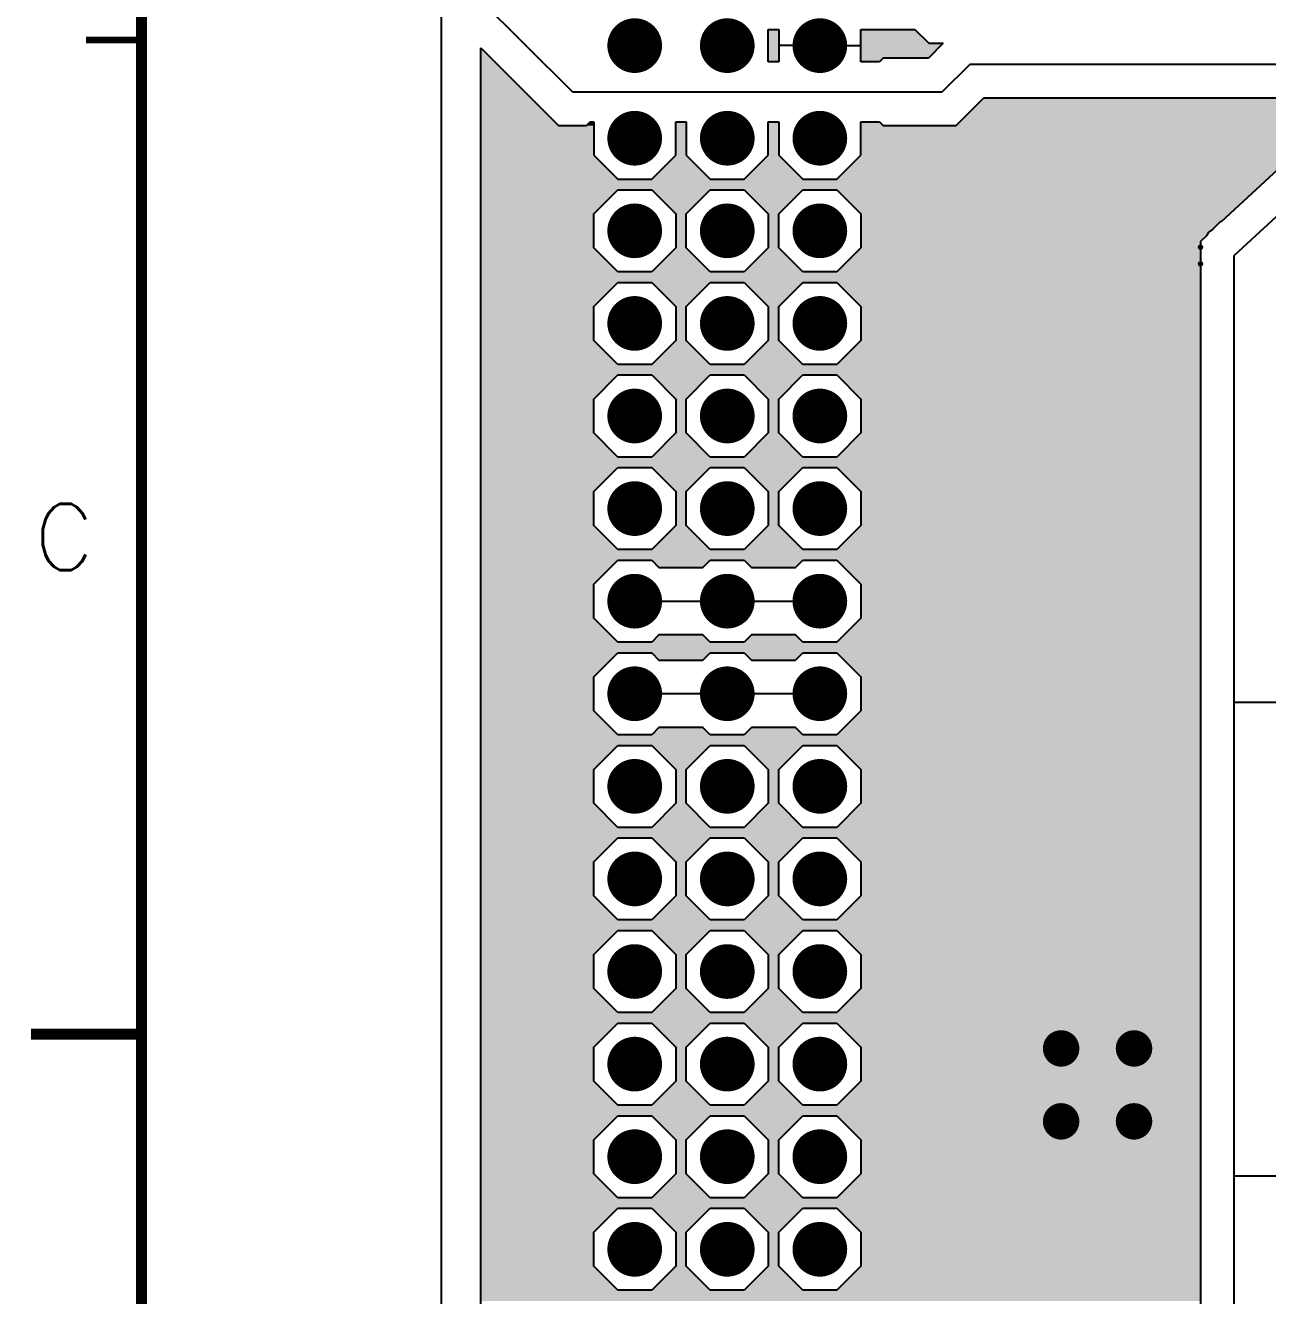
# Model space of a CAD drawing. Extents: x 295 to 953, y 10 to 290.
# Drawn here: x 486.7 to 543, y 138.2 to 195.7 of the extents above; entities that cross this region are included whole.
import ezdxf
from ezdxf.enums import TextEntityAlignment as Align

# ---------------------------------------------------------------- set-up
doc = ezdxf.new("R2010")
doc.units = 0
doc.header["$LTSCALE"] = 5
doc.header["$MEASUREMENT"] = 0
doc.layers.get('0').update_dxf_attribs({"linetype": 'CONTINUOUS', "lineweight": 25})
for name, color, linetype in [('L4-BOTTOM_GBR', 7, 'CONTINUOUS'), ('문자', 4, 'CONTINUOUS'), ('테두리', 3, 'CONTINUOUS')]:
    doc.layers.add(name, color=color, linetype=linetype)
doc.styles.get("Standard").update_dxf_attribs({"font": 'simplex.shx'})

# ---------------------------------------------------------------- blocks, each defined once
blk = doc.blocks.new('C')
at = {"layer": '테두리'}
for points, const_width in [([(15, 285), (15, 15), (405, 15), (405, 285), (15, 285)], 0.5), ([(12.5, 195), (15, 195)], 0.3), ([(10, 150), (15, 150)], 0.5)]:
    blk.add_lwpolyline(points, dxfattribs=dict(at, const_width=const_width))
at = {"layer": '문자'}
blk.add_text('C', height=3, dxfattribs=at).set_placement((11.5, 172.5), align=Align.MIDDLE)

msp = doc.modelspace()

# ---------------------------------------------------------------- linework, layer by layer
for points, const_width in [([(514.931, 194.742, -1), (513.693, 194.742, -1)], 1.238), ([(519.122, 194.742, -1), (517.884, 194.742, -1)], 1.238), ([(523.313, 194.742, -1), (522.075, 194.742, -1)], 1.238), ([(514.931, 190.55, -1), (513.693, 190.55, -1)], 1.238), ([(519.122, 190.55, -1), (517.884, 190.55, -1)], 1.238), ([(523.313, 190.55, -1), (522.075, 190.55, -1)], 1.238), ([(514.931, 186.359, -1), (513.693, 186.359, -1)], 1.238), ([(519.122, 186.359, -1), (517.884, 186.359, -1)], 1.238), ([(523.313, 186.359, -1), (522.075, 186.359, -1)], 1.238), ([(539.99, 185.614, -1), (539.866, 185.614, -1)], 0.124), ([(539.99, 184.861, -1), (539.866, 184.861, -1)], 0.124), ([(514.931, 182.168, -1), (513.693, 182.168, -1)], 1.238), ([(519.122, 182.168, -1), (517.884, 182.168, -1)], 1.238), ([(523.313, 182.168, -1), (522.075, 182.168, -1)], 1.238), ([(514.931, 177.977, -1), (513.693, 177.977, -1)], 1.238), ([(519.122, 177.977, -1), (517.884, 177.977, -1)], 1.238), ([(523.313, 177.977, -1), (522.075, 177.977, -1)], 1.238), ([(514.931, 173.786, -1), (513.693, 173.786, -1)], 1.238), ([(519.122, 173.786, -1), (517.884, 173.786, -1)], 1.238), ([(523.313, 173.786, -1), (522.075, 173.786, -1)], 1.238), ([(514.931, 169.595, -1), (513.693, 169.595, -1)], 1.238), ([(519.122, 169.595, -1), (517.884, 169.595, -1)], 1.238), ([(523.313, 169.595, -1), (522.075, 169.595, -1)], 1.238), ([(514.931, 165.405, -1), (513.693, 165.405, -1)], 1.238), ([(519.122, 165.405, -1), (517.884, 165.405, -1)], 1.238), ([(523.313, 165.405, -1), (522.075, 165.405, -1)], 1.238), ([(514.931, 161.214, -1), (513.693, 161.214, -1)], 1.238), ([(519.122, 161.214, -1), (517.884, 161.214, -1)], 1.238), ([(523.313, 161.214, -1), (522.075, 161.214, -1)], 1.238), ([(514.931, 157.023, -1), (513.693, 157.023, -1)], 1.238), ([(519.122, 157.023, -1), (517.884, 157.023, -1)], 1.238), ([(523.313, 157.023, -1), (522.075, 157.023, -1)], 1.238), ([(514.931, 152.832, -1), (513.693, 152.832, -1)], 1.238), ([(519.122, 152.832, -1), (517.884, 152.832, -1)], 1.238), ([(523.313, 152.832, -1), (522.075, 152.832, -1)], 1.238), ([(534.03, 149.35, -1), (533.205, 149.35, -1)], 0.825), ([(537.33, 149.35, -1), (536.505, 149.35, -1)], 0.825), ([(514.931, 148.641, -1), (513.693, 148.641, -1)], 1.238), ([(519.122, 148.641, -1), (517.884, 148.641, -1)], 1.238), ([(523.313, 148.641, -1), (522.075, 148.641, -1)], 1.238), ([(534.03, 146.05, -1), (533.205, 146.05, -1)], 0.825), ([(537.33, 146.05, -1), (536.505, 146.05, -1)], 0.825), ([(514.931, 144.45, -1), (513.693, 144.45, -1)], 1.238), ([(519.122, 144.45, -1), (517.884, 144.45, -1)], 1.238), ([(523.313, 144.45, -1), (522.075, 144.45, -1)], 1.238), ([(514.931, 140.258, -1), (513.693, 140.258, -1)], 1.238), ([(519.122, 140.258, -1), (517.884, 140.258, -1)], 1.238), ([(523.313, 140.258, -1), (522.075, 140.258, -1)], 1.238)]:
    msp.add_lwpolyline(points, format="xyb", close=True, dxfattribs=dict(const_width=const_width))
at = {"layer": 'L4-BOTTOM_GBR'}
for p, q in [((505.567, 88.3), (505.567, 246.7)), ((505.567, 88.3), (505.567, 246.7)), ((511.494, 192.646), (507.217, 196.923)), ((520.359, 195.476), (520.838, 195.476)), ((520.359, 194.007), (520.359, 195.476)), ((520.838, 195.476), (520.838, 194.007)), ((524.55, 195.476), (526.996, 195.476)), ((524.55, 194.007), (524.55, 195.476)), ((526.996, 195.476), (527.623, 194.849)), ((507.341, 194.641), (510.862, 191.12)), ((507.341, 101.551), (507.341, 194.641)), ((522.694, 194.742), (520.838, 194.742)), ((522.694, 194.742), (520.838, 194.742)), ((522.694, 194.742), (524.55, 194.742)), ((522.694, 194.742), (524.55, 194.742)), ((528.283, 194.849), (527.606, 194.172)), ((527.623, 194.849), (528.283, 194.849)), ((520.838, 194.007), (520.359, 194.007)), ((525.395, 194.007), (524.55, 194.007)), ((525.56, 194.172), (525.395, 194.007)), ((527.606, 194.172), (525.56, 194.172)), ((529.492, 193.9), (528.238, 192.646)), ((529.492, 193.9), (590.955, 193.9)), ((511.494, 192.646), (526.192, 192.646)), ((526.192, 192.646), (528.238, 192.646)), ((528.87, 191.12), (530.124, 192.374)), ((530.124, 192.374), (545.599, 192.374)), ((510.862, 191.12), (512.126, 191.12)), ((512.126, 191.12), (512.291, 191.285)), ((512.291, 191.285), (512.456, 191.285)), ((512.456, 191.285), (512.456, 189.782)), ((516.168, 191.285), (516.647, 191.285)), ((516.168, 189.782), (516.168, 191.285)), ((516.647, 191.285), (516.647, 189.782)), ((520.359, 191.285), (520.838, 191.285)), ((520.359, 189.782), (520.359, 191.285)), ((520.838, 191.285), (520.838, 189.782)), ((524.55, 191.285), (525.395, 191.285)), ((524.55, 189.782), (524.55, 191.285)), ((525.395, 191.285), (525.56, 191.12)), ((525.56, 191.12), (528.87, 191.12)), ((512.456, 189.782), (513.543, 188.694)), ((515.081, 188.694), (516.168, 189.782)), ((516.647, 189.782), (517.734, 188.694)), ((519.272, 188.694), (520.359, 189.782)), ((520.838, 189.782), (521.925, 188.694)), ((523.463, 188.694), (524.55, 189.782)), ((544.218, 189.866), (540.857, 186.764)), ((546.817, 190.188), (541.455, 185.238)), ((513.543, 188.694), (515.081, 188.694)), ((517.734, 188.694), (519.272, 188.694)), ((521.925, 188.694), (523.463, 188.694)), ((512.456, 187.128), (513.543, 188.216)), ((513.543, 188.216), (515.081, 188.216)), ((515.081, 188.216), (516.168, 187.128)), ((516.647, 187.128), (517.734, 188.216)), ((517.734, 188.216), (519.272, 188.216)), ((519.272, 188.216), (520.359, 187.128)), ((520.838, 187.128), (521.925, 188.216)), ((521.925, 188.216), (523.463, 188.216)), ((523.463, 188.216), (524.55, 187.128)), ((512.456, 185.591), (512.456, 187.128)), ((516.168, 187.128), (516.168, 185.591)), ((516.647, 185.591), (516.647, 187.128)), ((520.359, 187.128), (520.359, 185.591)), ((520.838, 185.591), (520.838, 187.128)), ((524.55, 187.128), (524.55, 185.591)), ((540.474, 186.416), (540.278, 186.28)), ((540.823, 186.764), (540.474, 186.416)), ((540.857, 186.764), (540.823, 186.764)), ((540.21, 186.153), (539.928, 185.869)), ((539.928, 185.869), (539.928, 185.614)), ((540.278, 186.28), (540.21, 186.153)), ((513.543, 184.503), (512.456, 185.591)), ((516.168, 185.591), (515.081, 184.503)), ((517.734, 184.503), (516.647, 185.591)), ((520.359, 185.591), (519.272, 184.503)), ((521.925, 184.503), (520.838, 185.591)), ((524.55, 185.591), (523.463, 184.503)), ((539.928, 185.614), (539.928, 184.861)), ((541.455, 165.025), (541.455, 185.238)), ((539.928, 184.861), (539.928, 102.931)), ((512.456, 182.937), (513.543, 184.025)), ((515.081, 184.503), (513.543, 184.503)), ((513.543, 184.025), (515.081, 184.025)), ((515.081, 184.025), (516.168, 182.937)), ((516.647, 182.937), (517.734, 184.025)), ((519.272, 184.503), (517.734, 184.503)), ((517.734, 184.025), (519.272, 184.025)), ((519.272, 184.025), (520.359, 182.937)), ((520.838, 182.937), (521.925, 184.025)), ((523.463, 184.503), (521.925, 184.503)), ((521.925, 184.025), (523.463, 184.025)), ((523.463, 184.025), (524.55, 182.937)), ((512.456, 181.4), (512.456, 182.937)), ((516.168, 182.937), (516.168, 181.4)), ((516.647, 181.4), (516.647, 182.937)), ((520.359, 182.937), (520.359, 181.4)), ((520.838, 181.4), (520.838, 182.937)), ((524.55, 182.937), (524.55, 181.4)), ((513.543, 180.312), (512.456, 181.4)), ((516.168, 181.4), (515.081, 180.312)), ((517.734, 180.312), (516.647, 181.4)), ((520.359, 181.4), (519.272, 180.312)), ((521.925, 180.312), (520.838, 181.4)), ((524.55, 181.4), (523.463, 180.312)), ((515.081, 180.312), (513.543, 180.312)), ((519.272, 180.312), (517.734, 180.312)), ((523.463, 180.312), (521.925, 180.312)), ((512.456, 178.746), (513.543, 179.834)), ((513.543, 179.834), (515.081, 179.834)), ((515.081, 179.834), (516.168, 178.746)), ((516.647, 178.746), (517.734, 179.834)), ((517.734, 179.834), (519.272, 179.834)), ((519.272, 179.834), (520.359, 178.746)), ((520.838, 178.746), (521.925, 179.834)), ((521.925, 179.834), (523.463, 179.834)), ((523.463, 179.834), (524.55, 178.746)), ((512.456, 177.209), (512.456, 178.746)), ((516.168, 178.746), (516.168, 177.209)), ((516.647, 177.209), (516.647, 178.746)), ((520.359, 178.746), (520.359, 177.209)), ((520.838, 177.209), (520.838, 178.746)), ((524.55, 178.746), (524.55, 177.209)), ((513.543, 176.121), (512.456, 177.209)), ((516.168, 177.209), (515.081, 176.121)), ((517.734, 176.121), (516.647, 177.209)), ((520.359, 177.209), (519.272, 176.121)), ((521.925, 176.121), (520.838, 177.209)), ((524.55, 177.209), (523.463, 176.121)), ((515.081, 176.121), (513.543, 176.121)), ((519.272, 176.121), (517.734, 176.121)), ((523.463, 176.121), (521.925, 176.121)), ((512.456, 174.555), (513.543, 175.643)), ((513.543, 175.643), (515.081, 175.643)), ((515.081, 175.643), (516.168, 174.555)), ((516.647, 174.555), (517.734, 175.643)), ((517.734, 175.643), (519.272, 175.643)), ((519.272, 175.643), (520.359, 174.555)), ((520.838, 174.555), (521.925, 175.643)), ((521.925, 175.643), (523.463, 175.643)), ((523.463, 175.643), (524.55, 174.555)), ((512.456, 173.018), (512.456, 174.555)), ((516.168, 174.555), (516.168, 173.018)), ((516.647, 173.018), (516.647, 174.555)), ((520.359, 174.555), (520.359, 173.018)), ((520.838, 173.018), (520.838, 174.555)), ((524.55, 174.555), (524.55, 173.018)), ((513.543, 171.93), (512.456, 173.018)), ((516.168, 173.018), (515.081, 171.93)), ((517.734, 171.93), (516.647, 173.018)), ((520.359, 173.018), (519.272, 171.93)), ((521.925, 171.93), (520.838, 173.018)), ((524.55, 173.018), (523.463, 171.93)), ((515.081, 171.93), (513.543, 171.93)), ((519.272, 171.93), (517.734, 171.93)), ((523.463, 171.93), (521.925, 171.93)), ((512.456, 170.364), (513.543, 171.452)), ((513.543, 171.452), (515.081, 171.452)), ((515.081, 171.452), (515.411, 171.122)), ((517.404, 171.122), (517.734, 171.452)), ((517.734, 171.452), (519.272, 171.452)), ((519.272, 171.452), (519.602, 171.122)), ((521.595, 171.122), (521.925, 171.452)), ((521.925, 171.452), (523.463, 171.452)), ((523.463, 171.452), (524.55, 170.364)), ((515.411, 171.122), (517.404, 171.122)), ((519.602, 171.122), (521.595, 171.122)), ((512.456, 168.827), (512.456, 170.364)), ((524.55, 170.364), (524.55, 168.827)), ((514.312, 169.595), (518.503, 169.595)), ((518.503, 169.595), (522.694, 169.595)), ((513.543, 167.739), (512.456, 168.827)), ((524.55, 168.827), (523.463, 167.739)), ((515.411, 168.069), (515.081, 167.739)), ((517.404, 168.069), (515.411, 168.069)), ((517.734, 167.739), (517.404, 168.069)), ((519.602, 168.069), (519.272, 167.739)), ((521.595, 168.069), (519.602, 168.069)), ((521.925, 167.739), (521.595, 168.069)), ((515.081, 167.739), (513.543, 167.739)), ((519.272, 167.739), (517.734, 167.739)), ((523.463, 167.739), (521.925, 167.739)), ((512.456, 166.173), (513.543, 167.261)), ((513.543, 167.261), (515.081, 167.261)), ((515.081, 167.261), (515.411, 166.931)), ((515.411, 166.931), (517.404, 166.931)), ((517.404, 166.931), (517.734, 167.261)), ((517.734, 167.261), (519.272, 167.261)), ((519.272, 167.261), (519.602, 166.931)), ((519.602, 166.931), (521.595, 166.931)), ((521.595, 166.931), (521.925, 167.261)), ((521.925, 167.261), (523.463, 167.261)), ((523.463, 167.261), (524.55, 166.173)), ((512.456, 164.636), (512.456, 166.173)), ((524.55, 166.173), (524.55, 164.636)), ((518.503, 165.405), (514.312, 165.405)), ((522.694, 165.405), (518.503, 165.405)), ((541.455, 165.025), (576.319, 165.025)), ((541.455, 143.575), (541.455, 165.025)), ((513.543, 163.548), (512.456, 164.636)), ((524.55, 164.636), (523.463, 163.548)), ((515.411, 163.878), (515.081, 163.548)), ((517.404, 163.878), (515.411, 163.878)), ((517.734, 163.548), (517.404, 163.878)), ((519.602, 163.878), (519.272, 163.548)), ((521.595, 163.878), (519.602, 163.878)), ((521.925, 163.548), (521.595, 163.878)), ((515.081, 163.548), (513.543, 163.548)), ((519.272, 163.548), (517.734, 163.548)), ((523.463, 163.548), (521.925, 163.548)), ((512.456, 161.982), (513.543, 163.07)), ((513.543, 163.07), (515.081, 163.07)), ((515.081, 163.07), (516.168, 161.982)), ((516.647, 161.982), (517.734, 163.07)), ((517.734, 163.07), (519.272, 163.07)), ((519.272, 163.07), (520.359, 161.982)), ((520.838, 161.982), (521.925, 163.07)), ((521.925, 163.07), (523.463, 163.07)), ((523.463, 163.07), (524.55, 161.982)), ((512.456, 160.445), (512.456, 161.982)), ((516.168, 161.982), (516.168, 160.445)), ((516.647, 160.445), (516.647, 161.982)), ((520.359, 161.982), (520.359, 160.445)), ((520.838, 160.445), (520.838, 161.982)), ((524.55, 161.982), (524.55, 160.445)), ((513.543, 159.357), (512.456, 160.445)), ((516.168, 160.445), (515.081, 159.357)), ((517.734, 159.357), (516.647, 160.445)), ((520.359, 160.445), (519.272, 159.357)), ((521.925, 159.357), (520.838, 160.445)), ((524.55, 160.445), (523.463, 159.357)), ((515.081, 159.357), (513.543, 159.357)), ((519.272, 159.357), (517.734, 159.357)), ((523.463, 159.357), (521.925, 159.357)), ((512.456, 157.791), (513.543, 158.879)), ((513.543, 158.879), (515.081, 158.879)), ((515.081, 158.879), (516.168, 157.791)), ((516.647, 157.791), (517.734, 158.879)), ((517.734, 158.879), (519.272, 158.879)), ((519.272, 158.879), (520.359, 157.791)), ((520.838, 157.791), (521.925, 158.879)), ((521.925, 158.879), (523.463, 158.879)), ((523.463, 158.879), (524.55, 157.791)), ((512.456, 156.254), (512.456, 157.791)), ((516.168, 157.791), (516.168, 156.254)), ((516.647, 156.254), (516.647, 157.791)), ((520.359, 157.791), (520.359, 156.254)), ((520.838, 156.254), (520.838, 157.791)), ((524.55, 157.791), (524.55, 156.254)), ((513.543, 155.166), (512.456, 156.254)), ((516.168, 156.254), (515.081, 155.166)), ((517.734, 155.166), (516.647, 156.254)), ((520.359, 156.254), (519.272, 155.166)), ((521.925, 155.166), (520.838, 156.254)), ((524.55, 156.254), (523.463, 155.166)), ((512.456, 153.6), (513.543, 154.688)), ((515.081, 155.166), (513.543, 155.166)), ((513.543, 154.688), (515.081, 154.688)), ((515.081, 154.688), (516.168, 153.6)), ((516.647, 153.6), (517.734, 154.688)), ((519.272, 155.166), (517.734, 155.166)), ((517.734, 154.688), (519.272, 154.688)), ((519.272, 154.688), (520.359, 153.6)), ((520.838, 153.6), (521.925, 154.688)), ((523.463, 155.166), (521.925, 155.166)), ((521.925, 154.688), (523.463, 154.688)), ((523.463, 154.688), (524.55, 153.6)), ((512.456, 152.063), (512.456, 153.6)), ((516.168, 153.6), (516.168, 152.063)), ((516.647, 152.063), (516.647, 153.6)), ((520.359, 153.6), (520.359, 152.063)), ((520.838, 152.063), (520.838, 153.6)), ((524.55, 153.6), (524.55, 152.063)), ((513.543, 150.975), (512.456, 152.063)), ((516.168, 152.063), (515.081, 150.975)), ((517.734, 150.975), (516.647, 152.063)), ((520.359, 152.063), (519.272, 150.975)), ((521.925, 150.975), (520.838, 152.063)), ((524.55, 152.063), (523.463, 150.975)), ((515.081, 150.975), (513.543, 150.975)), ((519.272, 150.975), (517.734, 150.975)), ((523.463, 150.975), (521.925, 150.975)), ((512.456, 149.409), (513.543, 150.497)), ((513.543, 150.497), (515.081, 150.497)), ((515.081, 150.497), (516.168, 149.409)), ((516.647, 149.409), (517.734, 150.497)), ((517.734, 150.497), (519.272, 150.497)), ((519.272, 150.497), (520.359, 149.409)), ((520.838, 149.409), (521.925, 150.497)), ((521.925, 150.497), (523.463, 150.497)), ((523.463, 150.497), (524.55, 149.409)), ((512.456, 147.872), (512.456, 149.409)), ((516.168, 149.409), (516.168, 147.872)), ((516.647, 147.872), (516.647, 149.409)), ((520.359, 149.409), (520.359, 147.872)), ((520.838, 147.872), (520.838, 149.409)), ((524.55, 149.409), (524.55, 147.872)), ((513.543, 146.784), (512.456, 147.872)), ((516.168, 147.872), (515.081, 146.784)), ((517.734, 146.784), (516.647, 147.872)), ((520.359, 147.872), (519.272, 146.784)), ((521.925, 146.784), (520.838, 147.872)), ((524.55, 147.872), (523.463, 146.784)), ((515.081, 146.784), (513.543, 146.784)), ((519.272, 146.784), (517.734, 146.784)), ((523.463, 146.784), (521.925, 146.784)), ((512.456, 145.218), (513.543, 146.306)), ((513.543, 146.306), (515.081, 146.306)), ((515.081, 146.306), (516.168, 145.218)), ((516.647, 145.218), (517.734, 146.306)), ((517.734, 146.306), (519.272, 146.306)), ((519.272, 146.306), (520.359, 145.218)), ((520.838, 145.218), (521.925, 146.306)), ((521.925, 146.306), (523.463, 146.306)), ((523.463, 146.306), (524.55, 145.218)), ((512.456, 143.681), (512.456, 145.218)), ((516.168, 145.218), (516.168, 143.681)), ((516.647, 143.681), (516.647, 145.218)), ((520.359, 145.218), (520.359, 143.681)), ((520.838, 143.681), (520.838, 145.218)), ((524.55, 145.218), (524.55, 143.681)), ((513.543, 142.593), (512.456, 143.681)), ((516.168, 143.681), (515.081, 142.593)), ((517.734, 142.593), (516.647, 143.681)), ((520.359, 143.681), (519.272, 142.593)), ((521.925, 142.593), (520.838, 143.681)), ((524.55, 143.681), (523.463, 142.593)), ((571.881, 143.575), (541.455, 143.575)), ((541.455, 122.125), (541.455, 143.575)), ((515.081, 142.593), (513.543, 142.593)), ((519.272, 142.593), (517.734, 142.593)), ((523.463, 142.593), (521.925, 142.593)), ((512.456, 141.027), (513.543, 142.115)), ((513.543, 142.115), (515.081, 142.115)), ((515.081, 142.115), (516.168, 141.027)), ((516.647, 141.027), (517.734, 142.115)), ((517.734, 142.115), (519.272, 142.115)), ((519.272, 142.115), (520.359, 141.027)), ((520.838, 141.027), (521.925, 142.115)), ((521.925, 142.115), (523.463, 142.115)), ((523.463, 142.115), (524.55, 141.027)), ((512.456, 139.49), (512.456, 141.027)), ((516.168, 141.027), (516.168, 139.49)), ((516.647, 139.49), (516.647, 141.027)), ((520.359, 141.027), (520.359, 139.49)), ((520.838, 139.49), (520.838, 141.027)), ((524.55, 141.027), (524.55, 139.49)), ((513.543, 138.402), (512.456, 139.49)), ((516.168, 139.49), (515.081, 138.402)), ((517.734, 138.402), (516.647, 139.49)), ((520.359, 139.49), (519.272, 138.402)), ((521.925, 138.402), (520.838, 139.49)), ((524.55, 139.49), (523.463, 138.402)), ((515.081, 138.402), (513.543, 138.402)), ((519.272, 138.402), (517.734, 138.402)), ((523.463, 138.402), (521.925, 138.402))]:
    msp.add_line(p, q, dxfattribs=at)
for points in [[(520.838, 194.007), (520.838, 195.476), (520.359, 194.007), (520.359, 195.476)], [(520.838, 195.476), (520.838, 195.476), (520.359, 195.476), (520.838, 195.476)], [(527.623, 194.849), (526.996, 195.476), (524.55, 194.849), (524.55, 195.476)], [(526.996, 195.476), (526.996, 195.476), (524.55, 195.476), (526.996, 195.476)], [(510.862, 191.12), (507.341, 194.641), (507.341, 191.12), (507.341, 194.641)], [(527.606, 194.172), (528.283, 194.849), (524.55, 194.172), (524.55, 194.849)], [(525.395, 194.007), (525.56, 194.172), (524.55, 194.007), (524.55, 194.172)], [(544.657, 191.432), (545.599, 192.374), (529.182, 191.432), (530.124, 192.374)], [(545.599, 192.374), (545.599, 192.374), (530.124, 192.374), (545.599, 192.374)], [(512.456, 189.782), (512.456, 191.12), (507.341, 189.782), (507.341, 191.12)], [(512.456, 191.12), (512.456, 191.285), (512.126, 191.12), (512.291, 191.285)], [(512.456, 191.285), (512.456, 191.285), (512.291, 191.285), (512.456, 191.285)], [(516.647, 189.782), (516.647, 191.285), (516.168, 189.782), (516.168, 191.285)], [(516.647, 191.285), (516.647, 191.285), (516.168, 191.285), (516.647, 191.285)], [(520.838, 189.782), (520.838, 191.285), (520.359, 189.782), (520.359, 191.285)], [(520.838, 191.285), (520.838, 191.285), (520.359, 191.285), (520.838, 191.285)], [(525.56, 191.12), (525.395, 191.285), (524.55, 191.12), (524.55, 191.285)], [(525.395, 191.285), (525.395, 191.285), (524.55, 191.285), (525.395, 191.285)], [(544.218, 190.909), (544.372, 191.12), (524.55, 190.909), (524.55, 191.12)], [(544.218, 189.866), (544.218, 190.909), (524.55, 189.866), (524.55, 190.909)], [(544.372, 191.12), (544.581, 191.407), (528.87, 191.12), (529.157, 191.407)], [(544.581, 191.407), (544.657, 191.432), (529.157, 191.407), (529.182, 191.432)], [(513.543, 188.694), (512.456, 189.782), (507.341, 188.694), (507.341, 189.782)], [(517.734, 188.694), (516.647, 189.782), (515.081, 188.694), (516.168, 189.782)], [(521.925, 188.694), (520.838, 189.782), (519.272, 188.694), (520.359, 189.782)], [(542.949, 188.694), (544.127, 189.782), (523.463, 188.694), (524.55, 189.782)], [(544.127, 189.782), (544.218, 189.866), (524.55, 189.782), (524.55, 189.866)], [(542.431, 188.216), (542.949, 188.694), (507.341, 188.216), (507.341, 188.694)], [(517.734, 188.694), (517.734, 188.694), (513.543, 188.694), (515.081, 188.694)], [(521.925, 188.694), (521.925, 188.694), (517.734, 188.694), (519.272, 188.694)], [(542.949, 188.694), (542.949, 188.694), (521.925, 188.694), (523.463, 188.694)], [(512.456, 187.128), (513.543, 188.216), (507.341, 187.128), (507.341, 188.216)], [(517.734, 188.216), (517.734, 188.216), (515.081, 188.216), (513.543, 188.216)], [(516.647, 187.128), (517.734, 188.216), (516.168, 187.128), (515.081, 188.216)], [(521.925, 188.216), (521.925, 188.216), (519.272, 188.216), (517.734, 188.216)], [(520.838, 187.128), (521.925, 188.216), (520.359, 187.128), (519.272, 188.216)], [(542.43, 188.216), (542.431, 188.216), (523.463, 188.216), (521.925, 188.216)], [(541.252, 187.128), (542.43, 188.216), (524.55, 187.128), (523.463, 188.216)], [(512.456, 185.591), (512.456, 187.128), (507.341, 185.591), (507.341, 187.128)], [(516.647, 185.591), (516.647, 187.128), (516.168, 185.591), (516.168, 187.128)], [(520.838, 185.591), (520.838, 187.128), (520.359, 185.591), (520.359, 187.128)], [(540.857, 186.764), (541.252, 187.128), (524.55, 186.764), (524.55, 187.128)], [(540.474, 186.416), (540.823, 186.764), (524.55, 186.416), (524.55, 186.764)], [(540.278, 186.28), (540.474, 186.416), (524.55, 186.28), (524.55, 186.416)], [(540.21, 186.153), (540.278, 186.28), (524.55, 186.153), (524.55, 186.28)], [(539.928, 185.869), (540.21, 186.153), (524.55, 185.869), (524.55, 186.153)], [(539.928, 185.591), (539.928, 185.869), (524.55, 185.591), (524.55, 185.869)], [(513.543, 184.503), (512.456, 185.591), (507.341, 184.503), (507.341, 185.591)], [(517.734, 184.503), (516.647, 185.591), (515.081, 184.503), (516.168, 185.591)], [(521.925, 184.503), (520.838, 185.591), (519.272, 184.503), (520.359, 185.591)], [(539.928, 184.503), (539.928, 185.591), (523.463, 184.503), (524.55, 185.591)], [(539.928, 184.025), (539.928, 184.503), (507.341, 184.025), (507.341, 184.503)], [(512.456, 182.937), (513.543, 184.025), (507.341, 182.937), (507.341, 184.025)], [(517.734, 184.503), (517.734, 184.503), (513.543, 184.503), (515.081, 184.503)], [(517.734, 184.025), (517.734, 184.025), (515.081, 184.025), (513.543, 184.025)], [(516.647, 182.937), (517.734, 184.025), (516.168, 182.937), (515.081, 184.025)], [(521.925, 184.503), (521.925, 184.503), (517.734, 184.503), (519.272, 184.503)], [(521.925, 184.025), (521.925, 184.025), (519.272, 184.025), (517.734, 184.025)], [(520.838, 182.937), (521.925, 184.025), (520.359, 182.937), (519.272, 184.025)], [(539.928, 184.503), (539.928, 184.503), (521.925, 184.503), (523.463, 184.503)], [(539.928, 184.025), (539.928, 184.025), (523.463, 184.025), (521.925, 184.025)], [(539.928, 182.937), (539.928, 184.025), (524.55, 182.937), (523.463, 184.025)], [(512.456, 181.4), (512.456, 182.937), (507.341, 181.4), (507.341, 182.937)], [(516.647, 181.4), (516.647, 182.937), (516.168, 181.4), (516.168, 182.937)], [(520.838, 181.4), (520.838, 182.937), (520.359, 181.4), (520.359, 182.937)], [(539.928, 181.4), (539.928, 182.937), (524.55, 181.4), (524.55, 182.937)], [(513.543, 180.312), (512.456, 181.4), (507.341, 180.312), (507.341, 181.4)], [(517.734, 180.312), (516.647, 181.4), (515.081, 180.312), (516.168, 181.4)], [(521.925, 180.312), (520.838, 181.4), (519.272, 180.312), (520.359, 181.4)], [(539.928, 180.312), (539.928, 181.4), (523.463, 180.312), (524.55, 181.4)], [(539.928, 179.834), (539.928, 180.312), (507.341, 179.834), (507.341, 180.312)], [(517.734, 180.312), (517.734, 180.312), (513.543, 180.312), (515.081, 180.312)], [(521.925, 180.312), (521.925, 180.312), (517.734, 180.312), (519.272, 180.312)], [(539.928, 180.312), (539.928, 180.312), (521.925, 180.312), (523.463, 180.312)], [(512.456, 178.746), (513.543, 179.834), (507.341, 178.746), (507.341, 179.834)], [(517.734, 179.834), (517.734, 179.834), (515.081, 179.834), (513.543, 179.834)], [(516.647, 178.746), (517.734, 179.834), (516.168, 178.746), (515.081, 179.834)], [(521.925, 179.834), (521.925, 179.834), (519.272, 179.834), (517.734, 179.834)], [(520.838, 178.746), (521.925, 179.834), (520.359, 178.746), (519.272, 179.834)], [(539.928, 179.834), (539.928, 179.834), (523.463, 179.834), (521.925, 179.834)], [(539.928, 178.746), (539.928, 179.834), (524.55, 178.746), (523.463, 179.834)], [(512.456, 177.209), (512.456, 178.746), (507.341, 177.209), (507.341, 178.746)], [(516.647, 177.209), (516.647, 178.746), (516.168, 177.209), (516.168, 178.746)], [(520.838, 177.209), (520.838, 178.746), (520.359, 177.209), (520.359, 178.746)], [(539.928, 177.209), (539.928, 178.746), (524.55, 177.209), (524.55, 178.746)], [(513.543, 176.121), (512.456, 177.209), (507.341, 176.121), (507.341, 177.209)], [(517.734, 176.121), (516.647, 177.209), (515.081, 176.121), (516.168, 177.209)], [(521.925, 176.121), (520.838, 177.209), (519.272, 176.121), (520.359, 177.209)], [(539.928, 176.121), (539.928, 177.209), (523.463, 176.121), (524.55, 177.209)], [(539.928, 175.643), (539.928, 176.121), (507.341, 175.643), (507.341, 176.121)], [(517.734, 176.121), (517.734, 176.121), (513.543, 176.121), (515.081, 176.121)], [(521.925, 176.121), (521.925, 176.121), (517.734, 176.121), (519.272, 176.121)], [(539.928, 176.121), (539.928, 176.121), (521.925, 176.121), (523.463, 176.121)], [(512.456, 174.555), (513.543, 175.643), (507.341, 174.555), (507.341, 175.643)], [(517.734, 175.643), (517.734, 175.643), (515.081, 175.643), (513.543, 175.643)], [(516.647, 174.555), (517.734, 175.643), (516.168, 174.555), (515.081, 175.643)], [(521.925, 175.643), (521.925, 175.643), (519.272, 175.643), (517.734, 175.643)], [(520.838, 174.555), (521.925, 175.643), (520.359, 174.555), (519.272, 175.643)], [(539.928, 175.643), (539.928, 175.643), (523.463, 175.643), (521.925, 175.643)], [(539.928, 174.555), (539.928, 175.643), (524.55, 174.555), (523.463, 175.643)], [(512.456, 173.018), (512.456, 174.555), (507.341, 173.018), (507.341, 174.555)], [(516.647, 173.018), (516.647, 174.555), (516.168, 173.018), (516.168, 174.555)], [(520.838, 173.018), (520.838, 174.555), (520.359, 173.018), (520.359, 174.555)], [(539.928, 173.018), (539.928, 174.555), (524.55, 173.018), (524.55, 174.555)], [(513.543, 171.93), (512.456, 173.018), (507.341, 171.93), (507.341, 173.018)], [(517.734, 171.93), (516.647, 173.018), (515.081, 171.93), (516.168, 173.018)], [(521.925, 171.93), (520.838, 173.018), (519.272, 171.93), (520.359, 173.018)], [(539.928, 171.93), (539.928, 173.018), (523.463, 171.93), (524.55, 173.018)], [(539.928, 171.452), (539.928, 171.93), (507.341, 171.452), (507.341, 171.93)], [(539.928, 171.93), (539.928, 171.93), (513.543, 171.93), (515.081, 171.93)], [(512.456, 170.364), (513.543, 171.452), (507.341, 170.364), (507.341, 171.452)], [(517.734, 171.452), (517.734, 171.452), (515.081, 171.452), (513.543, 171.452)], [(517.404, 171.122), (517.734, 171.452), (515.411, 171.122), (515.081, 171.452)], [(521.925, 171.452), (521.925, 171.452), (519.272, 171.452), (517.734, 171.452)], [(521.595, 171.122), (521.925, 171.452), (519.602, 171.122), (519.272, 171.452)], [(539.928, 171.452), (539.928, 171.452), (523.463, 171.452), (521.925, 171.452)], [(539.928, 170.364), (539.928, 171.452), (524.55, 170.364), (523.463, 171.452)], [(512.456, 168.827), (512.456, 170.364), (507.341, 168.827), (507.341, 170.364)], [(539.928, 168.827), (539.928, 170.364), (524.55, 168.827), (524.55, 170.364)], [(513.543, 167.739), (512.456, 168.827), (507.341, 167.739), (507.341, 168.827)], [(539.928, 167.739), (539.928, 168.827), (523.463, 167.739), (524.55, 168.827)], [(517.734, 167.739), (517.404, 168.069), (515.081, 167.739), (515.411, 168.069)], [(517.404, 168.069), (517.404, 168.069), (515.411, 168.069), (517.404, 168.069)], [(521.925, 167.739), (521.595, 168.069), (519.272, 167.739), (519.602, 168.069)], [(521.595, 168.069), (521.595, 168.069), (519.602, 168.069), (521.595, 168.069)], [(539.928, 167.261), (539.928, 167.739), (507.341, 167.261), (507.341, 167.739)], [(539.928, 167.739), (539.928, 167.739), (513.543, 167.739), (515.081, 167.739)], [(512.456, 166.173), (513.543, 167.261), (507.341, 166.173), (507.341, 167.261)], [(517.734, 167.261), (517.734, 167.261), (515.081, 167.261), (513.543, 167.261)], [(517.404, 166.931), (517.734, 167.261), (515.411, 166.931), (515.081, 167.261)], [(521.925, 167.261), (521.925, 167.261), (519.272, 167.261), (517.734, 167.261)], [(521.595, 166.931), (521.925, 167.261), (519.602, 166.931), (519.272, 167.261)], [(539.928, 167.261), (539.928, 167.261), (523.463, 167.261), (521.925, 167.261)], [(539.928, 166.173), (539.928, 167.261), (524.55, 166.173), (523.463, 167.261)], [(512.456, 164.636), (512.456, 166.173), (507.341, 164.636), (507.341, 166.173)], [(539.928, 164.636), (539.928, 166.173), (524.55, 164.636), (524.55, 166.173)], [(513.543, 163.548), (512.456, 164.636), (507.341, 163.548), (507.341, 164.636)], [(539.928, 163.548), (539.928, 164.636), (523.463, 163.548), (524.55, 164.636)], [(517.734, 163.548), (517.404, 163.878), (515.081, 163.548), (515.411, 163.878)], [(517.404, 163.878), (517.404, 163.878), (515.411, 163.878), (517.404, 163.878)], [(521.925, 163.548), (521.595, 163.878), (519.272, 163.548), (519.602, 163.878)], [(521.595, 163.878), (521.595, 163.878), (519.602, 163.878), (521.595, 163.878)], [(539.928, 163.07), (539.928, 163.548), (507.341, 163.07), (507.341, 163.548)], [(517.734, 163.548), (517.734, 163.548), (513.543, 163.548), (515.081, 163.548)], [(521.925, 163.548), (521.925, 163.548), (517.734, 163.548), (519.272, 163.548)], [(539.928, 163.548), (539.928, 163.548), (521.925, 163.548), (523.463, 163.548)], [(512.456, 161.982), (513.543, 163.07), (507.341, 161.982), (507.341, 163.07)], [(517.734, 163.07), (517.734, 163.07), (515.081, 163.07), (513.543, 163.07)], [(516.647, 161.982), (517.734, 163.07), (516.168, 161.982), (515.081, 163.07)], [(521.925, 163.07), (521.925, 163.07), (519.272, 163.07), (517.734, 163.07)], [(520.838, 161.982), (521.925, 163.07), (520.359, 161.982), (519.272, 163.07)], [(539.928, 163.07), (539.928, 163.07), (523.463, 163.07), (521.925, 163.07)], [(539.928, 161.982), (539.928, 163.07), (524.55, 161.982), (523.463, 163.07)], [(512.456, 160.445), (512.456, 161.982), (507.341, 160.445), (507.341, 161.982)], [(516.647, 160.445), (516.647, 161.982), (516.168, 160.445), (516.168, 161.982)], [(520.838, 160.445), (520.838, 161.982), (520.359, 160.445), (520.359, 161.982)], [(539.928, 160.445), (539.928, 161.982), (524.55, 160.445), (524.55, 161.982)], [(513.543, 159.357), (512.456, 160.445), (507.341, 159.357), (507.341, 160.445)], [(517.734, 159.357), (516.647, 160.445), (515.081, 159.357), (516.168, 160.445)], [(521.925, 159.357), (520.838, 160.445), (519.272, 159.357), (520.359, 160.445)], [(539.928, 159.357), (539.928, 160.445), (523.463, 159.357), (524.55, 160.445)], [(539.928, 158.879), (539.928, 159.357), (507.341, 158.879), (507.341, 159.357)], [(517.734, 159.357), (517.734, 159.357), (513.543, 159.357), (515.081, 159.357)], [(521.925, 159.357), (521.925, 159.357), (517.734, 159.357), (519.272, 159.357)], [(539.928, 159.357), (539.928, 159.357), (521.925, 159.357), (523.463, 159.357)], [(512.456, 157.791), (513.543, 158.879), (507.341, 157.791), (507.341, 158.879)], [(517.734, 158.879), (517.734, 158.879), (515.081, 158.879), (513.543, 158.879)], [(516.647, 157.791), (517.734, 158.879), (516.168, 157.791), (515.081, 158.879)], [(521.925, 158.879), (521.925, 158.879), (519.272, 158.879), (517.734, 158.879)], [(520.838, 157.791), (521.925, 158.879), (520.359, 157.791), (519.272, 158.879)], [(539.928, 158.879), (539.928, 158.879), (523.463, 158.879), (521.925, 158.879)], [(539.928, 157.791), (539.928, 158.879), (524.55, 157.791), (523.463, 158.879)], [(512.456, 156.254), (512.456, 157.791), (507.341, 156.254), (507.341, 157.791)], [(516.647, 156.254), (516.647, 157.791), (516.168, 156.254), (516.168, 157.791)], [(520.838, 156.254), (520.838, 157.791), (520.359, 156.254), (520.359, 157.791)], [(539.928, 156.254), (539.928, 157.791), (524.55, 156.254), (524.55, 157.791)], [(513.543, 155.166), (512.456, 156.254), (507.341, 155.166), (507.341, 156.254)], [(517.734, 155.166), (516.647, 156.254), (515.081, 155.166), (516.168, 156.254)], [(521.925, 155.166), (520.838, 156.254), (519.272, 155.166), (520.359, 156.254)], [(539.928, 155.166), (539.928, 156.254), (523.463, 155.166), (524.55, 156.254)], [(539.928, 154.688), (539.928, 155.166), (507.341, 154.688), (507.341, 155.166)], [(512.456, 153.6), (513.543, 154.688), (507.341, 153.6), (507.341, 154.688)], [(517.734, 155.166), (517.734, 155.166), (513.543, 155.166), (515.081, 155.166)], [(517.734, 154.688), (517.734, 154.688), (515.081, 154.688), (513.543, 154.688)], [(516.647, 153.6), (517.734, 154.688), (516.168, 153.6), (515.081, 154.688)], [(521.925, 155.166), (521.925, 155.166), (517.734, 155.166), (519.272, 155.166)], [(521.925, 154.688), (521.925, 154.688), (519.272, 154.688), (517.734, 154.688)], [(520.838, 153.6), (521.925, 154.688), (520.359, 153.6), (519.272, 154.688)], [(539.928, 155.166), (539.928, 155.166), (521.925, 155.166), (523.463, 155.166)], [(539.928, 154.688), (539.928, 154.688), (523.463, 154.688), (521.925, 154.688)], [(539.928, 153.6), (539.928, 154.688), (524.55, 153.6), (523.463, 154.688)], [(512.456, 152.063), (512.456, 153.6), (507.341, 152.063), (507.341, 153.6)], [(516.647, 152.063), (516.647, 153.6), (516.168, 152.063), (516.168, 153.6)], [(520.838, 152.063), (520.838, 153.6), (520.359, 152.063), (520.359, 153.6)], [(539.928, 152.063), (539.928, 153.6), (524.55, 152.063), (524.55, 153.6)], [(513.543, 150.975), (512.456, 152.063), (507.341, 150.975), (507.341, 152.063)], [(517.734, 150.975), (516.647, 152.063), (515.081, 150.975), (516.168, 152.063)], [(521.925, 150.975), (520.838, 152.063), (519.272, 150.975), (520.359, 152.063)], [(539.928, 150.975), (539.928, 152.063), (523.463, 150.975), (524.55, 152.063)], [(539.928, 150.497), (539.928, 150.975), (507.341, 150.497), (507.341, 150.975)], [(517.734, 150.975), (517.734, 150.975), (513.543, 150.975), (515.081, 150.975)], [(521.925, 150.975), (521.925, 150.975), (517.734, 150.975), (519.272, 150.975)], [(539.928, 150.975), (539.928, 150.975), (521.925, 150.975), (523.463, 150.975)], [(512.456, 149.409), (513.543, 150.497), (507.341, 149.409), (507.341, 150.497)], [(517.734, 150.497), (517.734, 150.497), (515.081, 150.497), (513.543, 150.497)], [(516.647, 149.409), (517.734, 150.497), (516.168, 149.409), (515.081, 150.497)], [(521.925, 150.497), (521.925, 150.497), (519.272, 150.497), (517.734, 150.497)], [(520.838, 149.409), (521.925, 150.497), (520.359, 149.409), (519.272, 150.497)], [(539.928, 150.497), (539.928, 150.497), (523.463, 150.497), (521.925, 150.497)], [(539.928, 149.409), (539.928, 150.497), (524.55, 149.409), (523.463, 150.497)], [(512.456, 147.872), (512.456, 149.409), (507.341, 147.872), (507.341, 149.409)], [(516.647, 147.872), (516.647, 149.409), (516.168, 147.872), (516.168, 149.409)], [(520.838, 147.872), (520.838, 149.409), (520.359, 147.872), (520.359, 149.409)], [(539.928, 147.872), (539.928, 149.409), (524.55, 147.872), (524.55, 149.409)], [(513.543, 146.784), (512.456, 147.872), (507.341, 146.784), (507.341, 147.872)], [(517.734, 146.784), (516.647, 147.872), (515.081, 146.784), (516.168, 147.872)], [(521.925, 146.784), (520.838, 147.872), (519.272, 146.784), (520.359, 147.872)], [(539.928, 146.784), (539.928, 147.872), (523.463, 146.784), (524.55, 147.872)], [(539.928, 146.306), (539.928, 146.784), (507.341, 146.306), (507.341, 146.784)], [(517.734, 146.784), (517.734, 146.784), (513.543, 146.784), (515.081, 146.784)], [(521.925, 146.784), (521.925, 146.784), (517.734, 146.784), (519.272, 146.784)], [(539.928, 146.784), (539.928, 146.784), (521.925, 146.784), (523.463, 146.784)], [(512.456, 145.218), (513.543, 146.306), (507.341, 145.218), (507.341, 146.306)], [(517.734, 146.306), (517.734, 146.306), (515.081, 146.306), (513.543, 146.306)], [(516.647, 145.218), (517.734, 146.306), (516.168, 145.218), (515.081, 146.306)], [(521.925, 146.306), (521.925, 146.306), (519.272, 146.306), (517.734, 146.306)], [(520.838, 145.218), (521.925, 146.306), (520.359, 145.218), (519.272, 146.306)], [(539.928, 146.306), (539.928, 146.306), (523.463, 146.306), (521.925, 146.306)], [(539.928, 145.218), (539.928, 146.306), (524.55, 145.218), (523.463, 146.306)], [(512.456, 143.681), (512.456, 145.218), (507.341, 143.681), (507.341, 145.218)], [(516.647, 143.681), (516.647, 145.218), (516.168, 143.681), (516.168, 145.218)], [(520.838, 143.681), (520.838, 145.218), (520.359, 143.681), (520.359, 145.218)], [(539.928, 143.681), (539.928, 145.218), (524.55, 143.681), (524.55, 145.218)], [(513.543, 142.593), (512.456, 143.681), (507.341, 142.593), (507.341, 143.681)], [(517.734, 142.593), (516.647, 143.681), (515.081, 142.593), (516.168, 143.681)], [(521.925, 142.593), (520.838, 143.681), (519.272, 142.593), (520.359, 143.681)], [(539.928, 142.593), (539.928, 143.681), (523.463, 142.593), (524.55, 143.681)], [(539.928, 142.115), (539.928, 142.593), (507.341, 142.115), (507.341, 142.593)], [(517.734, 142.593), (517.734, 142.593), (513.543, 142.593), (515.081, 142.593)], [(521.925, 142.593), (521.925, 142.593), (517.734, 142.593), (519.272, 142.593)], [(539.928, 142.593), (539.928, 142.593), (521.925, 142.593), (523.463, 142.593)], [(512.456, 141.027), (513.543, 142.115), (507.341, 141.027), (507.341, 142.115)], [(517.734, 142.115), (517.734, 142.115), (515.081, 142.115), (513.543, 142.115)], [(516.647, 141.027), (517.734, 142.115), (516.168, 141.027), (515.081, 142.115)], [(521.925, 142.115), (521.925, 142.115), (519.272, 142.115), (517.734, 142.115)], [(520.838, 141.027), (521.925, 142.115), (520.359, 141.027), (519.272, 142.115)], [(539.928, 142.115), (539.928, 142.115), (523.463, 142.115), (521.925, 142.115)], [(539.928, 141.027), (539.928, 142.115), (524.55, 141.027), (523.463, 142.115)], [(512.456, 139.49), (512.456, 141.027), (507.341, 139.49), (507.341, 141.027)], [(516.647, 139.49), (516.647, 141.027), (516.168, 139.49), (516.168, 141.027)], [(520.838, 139.49), (520.838, 141.027), (520.359, 139.49), (520.359, 141.027)], [(539.928, 139.49), (539.928, 141.027), (524.55, 139.49), (524.55, 141.027)], [(513.543, 138.402), (512.456, 139.49), (507.341, 138.402), (507.341, 139.49)], [(517.734, 138.402), (516.647, 139.49), (515.081, 138.402), (516.168, 139.49)], [(521.925, 138.402), (520.838, 139.49), (519.272, 138.402), (520.359, 139.49)], [(539.928, 138.402), (539.928, 139.49), (523.463, 138.402), (524.55, 139.49)], [(539.928, 137.924), (539.928, 138.402), (507.341, 137.924), (507.341, 138.402)], [(517.734, 138.402), (517.734, 138.402), (513.543, 138.402), (515.081, 138.402)], [(521.925, 138.402), (521.925, 138.402), (517.734, 138.402), (519.272, 138.402)], [(539.928, 138.402), (539.928, 138.402), (521.925, 138.402), (523.463, 138.402)]]:
    msp.add_solid(points, dxfattribs=at)

# ---------------------------------------------------------------- block references
msp.add_blockref('C', (476.978, 0))

doc.saveas('drawing.dxf')
